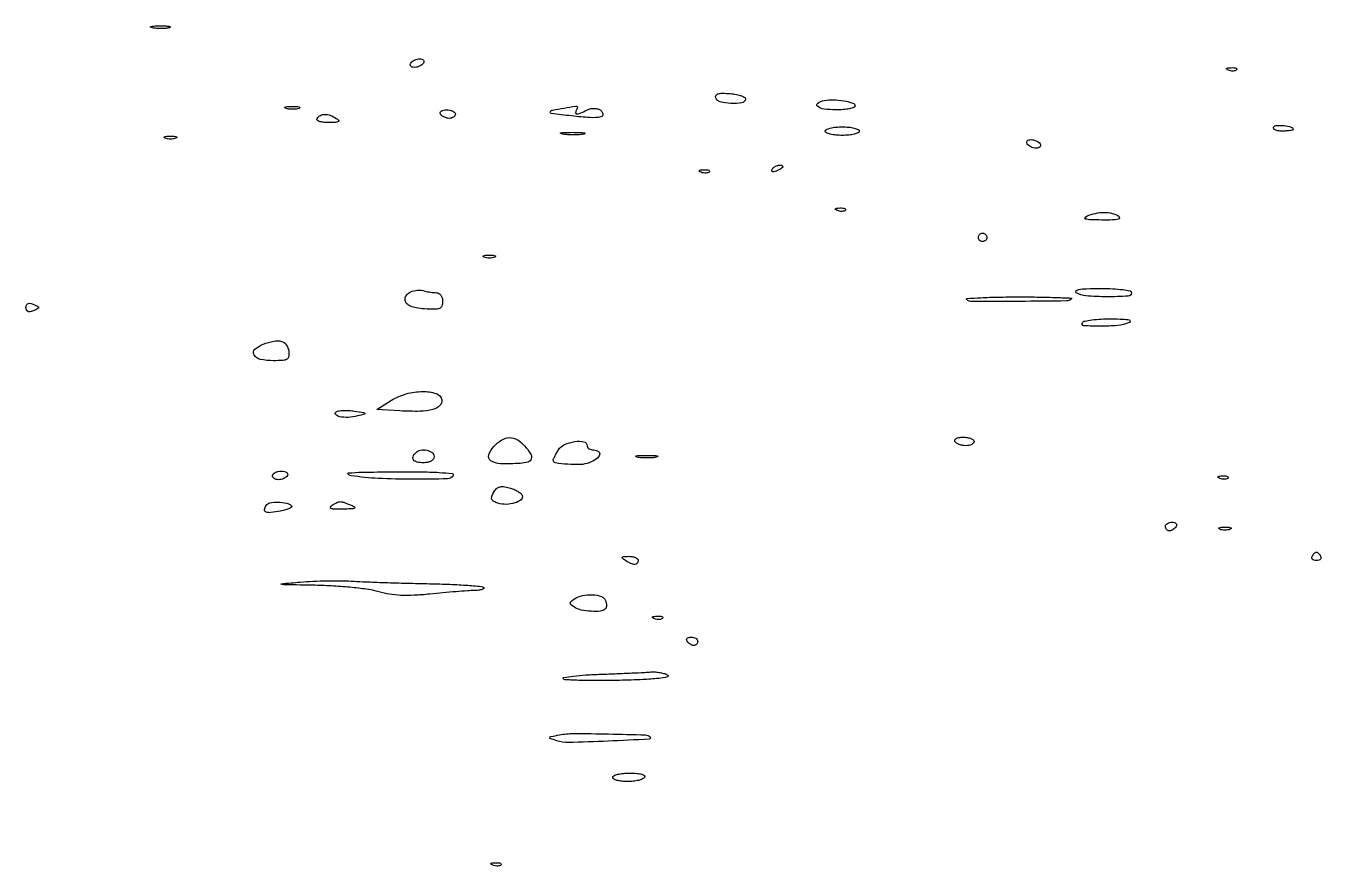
# Model space of a CAD drawing. Extents: x 0 to 1897, y 0 to 3427.
# Drawn here: x 752 to 1056.6, y 962.1 to 1159.7 of the extents above; entities that cross this region are included whole.
import ezdxf

# ---------------------------------------------------------------- set-up
doc = ezdxf.new("R2010")
doc.units = 0
doc.header["$MEASUREMENT"] = 0

msp = doc.modelspace()

# ---------------------------------------------------------------- linework, layer by layer
for points in [[(785.761659, 1159.31292, -0.041951), (784.934218, 1159.169017, -0.020826), (783.869594, 1159.119272, -0.020511), (782.754739, 1159.159391, -0.028254), (781.761659, 1159.292739, -0.082665), (781.319562, 1159.45659, -0.67161), (781.339362, 1159.605813, -0.053901), (782.071102, 1159.715166, -0.008901), (783.5, 1159.747817, -0.009782), (784.938425, 1159.726931, -0.038992), (785.814362, 1159.62839, -0.417468), (785.916221, 1159.476221, -0.285845)], [(845.5, 1151, -0.091204), (845.153536, 1150.617096, -0.053126), (844.622888, 1150.29375, -0.050746), (844.00158, 1150.074178, -0.059645), (843.381966, 1150, -0.069308), (842.853366, 1150.073627, -0.14379), (842.504138, 1150.29375, -0.190139), (842.386134, 1150.620091, -0.131946), (842.5, 1151, -0.091204), (842.846464, 1151.382904, -0.053126), (843.377112, 1151.70625, -0.050746), (843.99842, 1151.925822, -0.059645), (844.618034, 1152, -0.069308), (845.146634, 1151.926373, -0.14379), (845.495862, 1151.70625, -0.190139), (845.613866, 1151.379909, -0.131946)], [(1036.729167, 1149.395833, -0.126455), (1036.402231, 1149.202593, -0.060344), (1035.916927, 1149.123424, -0.05415), (1035.359369, 1149.160852, -0.051402), (1034.8125, 1149.316886, -0.054073), (1034.395823, 1149.538436, -0.470617), (1034.37858, 1149.720685, -0.168741), (1034.670344, 1149.862007, -0.018894), (1035.416667, 1149.921053, -0.028489), (1036.112848, 1149.910055, -0.077125), (1036.592839, 1149.799335, -0.208169), (1036.77538, 1149.614691, -0.296942)], [(921.260531, 1142.5, -0.305224), (920.348872, 1141.662092, -0.048994), (917.807262, 1141.52758, -0.048345), (915.242032, 1141.893395, -0.257084), (914.233998, 1142.816658, -0.210369), (914.285509, 1143.395889, -0.198078), (914.74968, 1143.768426, -0.075949), (915.796179, 1143.909092, -0.01599), (917.644447, 1143.816658, -0.024885), (919.105186, 1143.62315, -0.041956), (920.297087, 1143.299268, -0.053961), (921.095526, 1142.906654, -0.320607)], [(947, 1140.886501, -0.324053), (946.749631, 1140.540758, -0.030707), (945.678125, 1140.26041, -0.030093), (944.224917, 1140.064001, -0.018545), (942.5, 1140, -0.032735), (939.703113, 1140.18331, -0.137013), (938.166957, 1140.838635, -0.514392), (938.208006, 1141.584897, -0.09228), (939.75, 1142.203681, -0.057256), (941.890763, 1142.382179, -0.037147), (944.363473, 1142.120437, -0.032899), (946.488827, 1141.587936, -0.325719)], [(816.269032, 1140.344063, -0.06278), (815.671085, 1140.185595, -0.030339), (814.880008, 1140.127736, -0.029507), (814.036634, 1140.167106, -0.037336), (813.269032, 1140.307009, -0.087174), (812.883358, 1140.48334, -0.597527), (812.900903, 1140.643467, -0.080377), (813.431793, 1140.764444, -0.012823), (814.5, 1140.805051, -0.014395), (815.580113, 1140.787295, -0.052471), (816.257153, 1140.684921, -0.333666), (816.386009, 1140.52287, -0.31318)], [(853, 1139, -0.142666), (852.888931, 1138.61866, -0.09965), (852.576711, 1138.29375, -0.08433), (852.109818, 1138.074854, -0.067639), (851.559017, 1138, -0.061875), (850.961978, 1138.074167, -0.051278), (850.359775, 1138.29375, -0.053305), (849.842344, 1138.617164, -0.08825), (849.5, 1139, -0.202618), (849.441401, 1139.378123, -0.181468), (849.66835, 1139.70625, -0.104212), (850.195401, 1139.928459, -0.047867), (850.940983, 1140, -0.0466), (851.729059, 1139.926392, -0.066561), (852.395164, 1139.70625, -0.086673), (852.844577, 1139.381985, -0.195654)], [(881.5, 1140, 0.119381), (881.283741, 1139.338426, 0.428599), (881.5488, 1139.043153, 0.111883), (882.387943, 1139.207499, 0.018791), (883.869623, 1139.930225, -0.061089), (884.660042, 1140.236227, -0.057592), (885.517093, 1140.350271, -0.060189), (886.338867, 1140.265325, -0.082773), (887.024922, 1139.984598, -0.210729), (887.671799, 1139.042784, -0.407923), (887.20894, 1138.348755, -0.067634), (884.703908, 1138.165756, -0.014021), (880.295317, 1138.564401, -0.00296), (875.545568, 1139.157078, -0.5002), (875.325385, 1139.547843, -0.251908), (875.850976, 1139.958083, -0.001976), (881.309017, 1140.868359, -0.147809), (881.563631, 1140.834504, -0.23642), (881.698838, 1140.66758, -0.140843), (881.680257, 1140.374703, -0.052642)], [(825, 1138, -0.076039), (825.518492, 1137.540159, -0.472557), (825.460349, 1137.236882, -0.11317), (824.821679, 1137.057997, -0.010771), (823.190983, 1137.015313, -0.025089), (821.89316, 1137.074456, -0.063857), (820.97564, 1137.282762, -0.13642), (820.524468, 1137.60619, -0.317918), (820.5, 1138, -0.13871), (821.254741, 1138.69131, -0.117005), (822.312182, 1138.942196, -0.090548), (823.598929, 1138.707245, -0.053182)], [(1050, 1135.383369, -0.349346), (1049.879937, 1135.2325, -0.019434), (1049.248289, 1135.112615, -0.023105), (1048.422036, 1135.027624, -0.014076), (1047.440983, 1135, -0.034022), (1046.498384, 1135.064213, -0.072514), (1045.798181, 1135.266173, -0.140077), (1045.447967, 1135.563512, -0.293546), (1045.441979, 1135.90612, -0.247083), (1046.186995, 1136.345402, -0.040643), (1047.913115, 1136.288511, -0.041024), (1049.564817, 1135.960239, -0.33489)], [(787.25, 1133.337719, -0.057986), (786.679992, 1133.181385, -0.037979), (786, 1133.12966, -0.037979), (785.320008, 1133.181385, -0.057986), (784.75, 1133.337719, -0.174857), (784.540618, 1133.525001, -0.447206), (784.601562, 1133.693942, -0.078554), (785.10856, 1133.810911, -0.017491), (786, 1133.842105, -0.017491), (786.89144, 1133.810911, -0.078554), (787.398438, 1133.693942, -0.447206), (787.459382, 1133.525001, -0.174857)], [(883.26375, 1134.296069, -0.031163), (882.209518, 1134.160023, -0.015827), (880.872547, 1134.114038, -0.015659), (879.485188, 1134.153707, -0.022548), (878.26375, 1134.282419, -0.075924), (877.761725, 1134.438612, -0.720633), (877.780601, 1134.581582, -0.040183), (878.711719, 1134.684722, -0.006817), (880.5, 1134.713986, -0.00738), (882.29708, 1134.692368, -0.030832), (883.374351, 1134.596853, -0.49082), (883.455688, 1134.450815, -0.248898)], [(948, 1135, -0.295869), (947.748945, 1134.612873, -0.04382), (946.825, 1134.29375, -0.037669), (945.532944, 1134.07239, -0.023598), (944, 1134, -0.023598), (942.467056, 1134.07239, -0.037669), (941.175, 1134.29375, -0.04382), (940.251055, 1134.612873, -0.295869), (940, 1135, -0.295869), (940.251055, 1135.387127, -0.04382), (941.175, 1135.70625, -0.037669), (942.467056, 1135.92761, -0.023598), (944, 1136, -0.023598), (945.532944, 1135.92761, -0.037669), (946.825, 1135.70625, -0.04382), (947.748945, 1135.387127, -0.295869)], [(990.5, 1132, -0.131946), (990.613866, 1131.620091, -0.190139), (990.495862, 1131.29375, -0.14379), (990.146634, 1131.073627, -0.069308), (989.618034, 1131, -0.059645), (988.99842, 1131.074178, -0.050746), (988.377112, 1131.29375, -0.053126), (987.846464, 1131.617096, -0.091204), (987.5, 1132, -0.131946), (987.386134, 1132.379909, -0.190139), (987.504138, 1132.70625, -0.14379), (987.853366, 1132.926373, -0.069308), (988.381966, 1133, -0.059645), (989.00158, 1132.925822, -0.050746), (989.622888, 1132.70625, -0.053126), (990.153536, 1132.382904, -0.091204)], [(912.729167, 1125.395833, -0.126455), (912.402231, 1125.202593, -0.060344), (911.916927, 1125.123424, -0.05415), (911.359369, 1125.160852, -0.051402), (910.8125, 1125.316886, -0.054073), (910.395823, 1125.538436, -0.470617), (910.37858, 1125.720685, -0.168741), (910.670344, 1125.862007, -0.018894), (911.416667, 1125.921053, -0.028489), (912.112848, 1125.910055, -0.077125), (912.592839, 1125.799335, -0.208169), (912.77538, 1125.614691, -0.296942)], [(930, 1126.606989, -0.2252), (929.911231, 1126.419896, -0.029412), (929.544118, 1126.154486, -0.029555), (929.042538, 1125.875192, -0.020646), (928.448062, 1125.618443, -0.036408), (927.868281, 1125.443138, -0.155351), (927.512472, 1125.474315, -0.32948), (927.393111, 1125.674071, -0.1144), (927.507079, 1126.011454, -0.115814), (928.098109, 1126.603931, -0.080554), (928.973761, 1126.969265, -0.115534), (929.708846, 1126.972535, -0.349578)], [(944.729167, 1116.395833, -0.126455), (944.402231, 1116.202593, -0.060344), (943.916927, 1116.123424, -0.05415), (943.359369, 1116.160852, -0.051402), (942.8125, 1116.316886, -0.054073), (942.395823, 1116.538436, -0.470617), (942.37858, 1116.720685, -0.168741), (942.670344, 1116.862007, -0.018894), (943.416667, 1116.921053, -0.028489), (944.112848, 1116.910055, -0.077125), (944.592839, 1116.799335, -0.208169), (944.77538, 1116.614691, -0.296942)], [(1009, 1115, -0.306101), (1009.173514, 1114.59298, -0.297036), (1008.861585, 1114.270383, -0.050075), (1007.534856, 1114.104115, -0.00865), (1005, 1114.085598, -0.00697), (1002.405024, 1114.147717, -0.054472), (1001.211254, 1114.324121, -0.490977), (1001.083297, 1114.624717, -0.165121), (1001.5, 1115, -0.047802), (1003.541922, 1115.654819, -0.05375), (1005.591439, 1115.875782, -0.058661), (1007.468635, 1115.654784, -0.085044)], [(978, 1110, -0.099038), (977.923658, 1109.618362, -0.097945), (977.70625, 1109.29375, -0.097945), (977.381638, 1109.076342, -0.099038), (977, 1109, -0.099038), (976.618362, 1109.076342, -0.097945), (976.29375, 1109.29375, -0.097945), (976.076342, 1109.618362, -0.099038), (976, 1110, -0.099038), (976.076342, 1110.381638, -0.097945), (976.29375, 1110.70625, -0.097945), (976.618362, 1110.923658, -0.099038), (977, 1111, -0.099038), (977.381638, 1110.923658, -0.097945), (977.70625, 1110.70625, -0.097945), (977.923658, 1110.381638, -0.099038)], [(862.25, 1105.337719, -0.057986), (861.679992, 1105.181385, -0.037979), (861, 1105.12966, -0.037979), (860.320008, 1105.181385, -0.057986), (859.75, 1105.337719, -0.174857), (859.540618, 1105.525001, -0.447206), (859.601562, 1105.693942, -0.078554), (860.10856, 1105.810911, -0.017491), (861, 1105.842105, -0.017491), (861.89144, 1105.810911, -0.078554), (862.398438, 1105.693942, -0.447206), (862.459382, 1105.525001, -0.174857)], [(848.581787, 1097, -0.143589), (849.122611, 1096.841418, -0.099536), (849.5834, 1096.39561, -0.084012), (849.89388, 1095.728982, -0.067161), (850, 1094.942502, -0.085502), (849.81359, 1093.86038, -0.212697), (849.272007, 1093.290934, -0.102889), (848.166806, 1093.082658, -0.013397), (845.758627, 1093.192502, -0.022275), (843.779011, 1093.425011, -0.061869), (842.437055, 1093.818229, -0.097544), (841.604978, 1094.39127, -0.147535), (841.201541, 1095.165682, -0.2024), (841.44439, 1096.293506, -0.128964), (842.483539, 1097.173739, -0.099066), (844.085091, 1097.580623, -0.082698), (845.831787, 1097.381137, 0.022253), (846.444313, 1097.234979, 0.013005), (847.188962, 1097.111959, 0.01299), (847.942159, 1097.027445, 0.021444)], [(1012, 1097, -0.39878), (1011.212467, 1096.169599, -0.013245), (1006.24432, 1096.037967, -0.018762), (1001.310143, 1096.223181, -0.125324), (999, 1097, -0.477379), (998.955895, 1097.413397, -0.155409), (999.589387, 1097.741557, -0.034623), (1001.459515, 1097.929926, -0.007264), (1004.75, 1097.984687, -0.011982), (1007.622298, 1097.921917, -0.022299), (1009.941328, 1097.711697, -0.019488), (1011.671011, 1097.407723, -0.353136)], [(755, 1093.5, -0.247326), (754.925857, 1093.35928, -0.019892), (754.559375, 1093.128913, -0.023203), (754.074741, 1092.879681, -0.015549), (753.5, 1092.638374, -0.074756), (752.889304, 1092.503621, -0.14841), (752.410795, 1092.614011, -0.165571), (752.107791, 1092.958625, -0.098585), (752, 1093.5, -0.098585), (752.107791, 1094.041375, -0.165571), (752.410795, 1094.385989, -0.14841), (752.889304, 1094.496379, -0.074756), (753.5, 1094.361626, -0.015549), (754.074741, 1094.120319, -0.023203), (754.559375, 1093.871087, -0.019892), (754.925857, 1093.64072, -0.247326)], [(997.882793, 1095.549459, -0.195765), (996.698484, 1095.050475, -0.001374), (985.578013, 1094.946273, -0.001356), (974.450025, 1094.902763, -0.199224), (973.280144, 1095.386523, -0.64497), (973.373002, 1095.633024, -0.003677), (976.616667, 1095.819791, -0.008052), (980.620454, 1095.9562, -0.004488), (985.5, 1096, -0.003295), (990.390469, 1095.967776, -0.005798), (994.431195, 1095.867654, -0.00191), (997.811956, 1095.731715, -0.65238)], [(1011.5, 1089.956596, -0.072855), (1008.780618, 1089.285517, -0.023926), (1004.651873, 1089.084505, -0.019432), (1000.832441, 1089.229918, -0.561809), (1000.467685, 1089.947714, -0.207903), (1000.999311, 1090.31711, -0.016965), (1002.709443, 1090.598999, -0.020543), (1004.849957, 1090.788625, -0.014287), (1007.276702, 1090.834024, -0.007358), (1010.026413, 1090.766415, -0.04141), (1011.483879, 1090.58761, -0.352397), (1011.724689, 1090.294845, -0.307726)], [(813.819551, 1083.239784, -0.063759), (813.837187, 1082.012417, -0.230606), (813.429525, 1081.371148, -0.123918), (812.460202, 1081.066341, -0.014522), (810.17654, 1081, -0.052663), (807.156562, 1081.318964, -0.205457), (805.657195, 1082.379739, -0.362), (805.847793, 1083.686285, -0.094469), (807.806177, 1084.867954, -0.037114), (810.358436, 1085.602793, -0.118186), (812.119845, 1085.551454, -0.180066), (813.236585, 1084.752969, -0.113493)], [(849.807817, 1071.785728, -0.256052), (849.36651, 1070.42648, -0.125206), (847.724195, 1069.515553, -0.060436), (844.661399, 1069.094637, -0.018136), (839.946554, 1069.190924), (834.5, 1069.5), (838, 1071.692955, -0.072767), (841.456179, 1073.2134, -0.065419), (845.333202, 1073.753865, -0.079549), (848.491595, 1073.273591, -0.27507)], [(830, 1068.004989, -0.050283), (827.819683, 1067.674489, -0.059284), (825.738403, 1067.817225, -0.169054), (824.842514, 1068.332373, -0.462025), (824.938726, 1068.962131, -0.101931), (825.574552, 1069.194523, -0.026204), (826.668962, 1069.298648, -0.025569), (827.956698, 1069.287487, -0.023526), (829.273261, 1069.14629, -0.00241), (831.428837, 1068.801291, -0.21321), (831.69419, 1068.626051, -0.503909), (831.621964, 1068.437901, -0.004953)], [(848, 1058.5, -0.140575), (847.822179, 1057.88002, -0.118484), (847.333333, 1057.4, -0.088208), (846.543379, 1057.09863, -0.04716), (845.5, 1057, -0.050018), (843.981608, 1057.152274, -0.178078), (843.163032, 1057.656815, -0.268587), (843.055946, 1058.410269, -0.100787), (843.666667, 1059.333333, -0.147767), (844.806903, 1059.944436, -0.097448), (846.305075, 1059.950869, -0.112056), (847.541529, 1059.408803, -0.237956)], [(869.277759, 1060.988569, -0.035213), (870.670402, 1059.109097, -0.205376), (870.86487, 1057.920563, -0.26784), (870.136705, 1057.164086, -0.055938), (868.25, 1056.841556, -0.022026), (863.590106, 1056.778606, -0.135089), (861.31523, 1057.480037, -0.346366), (860.845212, 1058.824611, -0.105247), (862.033438, 1060.805517, -0.067401), (863.922627, 1062.352616, -0.132342), (865.771679, 1062.901212, -0.141432), (867.561647, 1062.433203, -0.081671)], [(884, 1061, 0.148195), (884.115568, 1060.618646, 0.098894), (884.440625, 1060.29375, 0.082425), (884.926543, 1060.074694, 0.064853), (885.5, 1060, -0.142028), (886.645433, 1059.667934, -0.344788), (886.922639, 1058.890248, -0.163729), (886.145727, 1057.860202, -0.05924), (884.500429, 1057.000163, -0.080541), (882.428579, 1056.574596, -0.029212), (879.418459, 1056.624433, -0.022045), (876.571837, 1056.96492, -0.367203), (876, 1057.638569, -0.11267), (876.055142, 1057.880167, -0.008142), (876.364411, 1058.49651, -0.01108), (876.765374, 1059.224375, -0.008143), (877.240547, 1060.013569, -0.148816), (878.687396, 1061.27511, -0.069288), (881.101554, 1061.977855, -0.085345), (883.241506, 1061.923562, -0.358005)], [(975, 1062, -0.186414), (974.852535, 1061.618213, -0.089706), (974.429836, 1061.29375, -0.069539), (973.801778, 1061.073784, -0.049547), (973.059017, 1061, -0.046881), (972.270704, 1061.074077, -0.046318), (971.50665, 1061.29375, -0.050262), (970.876024, 1061.616444, -0.111412), (970.5, 1062, -0.253782), (970.478234, 1062.384801, -0.1651), (970.794783, 1062.712684, -0.083483), (971.479336, 1062.931329, -0.035659), (972.440983, 1063, -0.037227), (973.420991, 1062.926934, -0.055981), (974.248289, 1062.70625, -0.073461), (974.813779, 1062.383082, -0.230178)], [(900.25, 1058.294267, -0.029693), (899.225293, 1058.159351, -0.017887), (898, 1058.115502, -0.017887), (896.774707, 1058.159351, -0.029693), (895.75, 1058.294267, -0.142433), (895.439977, 1058.453014, -0.611425), (895.482813, 1058.600334, -0.039503), (896.38851, 1058.701569, -0.008087), (898, 1058.727636, -0.008087), (899.61149, 1058.701569, -0.039503), (900.517187, 1058.600334, -0.611425), (900.560023, 1058.453014, -0.142433)], [(813.5, 1054, -0.08825), (813.157656, 1053.617164, -0.053305), (812.640225, 1053.29375, -0.051278), (812.038022, 1053.074167, -0.061875), (811.440983, 1053, -0.067639), (810.890182, 1053.074854, -0.08433), (810.423289, 1053.29375, -0.09965), (810.111069, 1053.61866, -0.142666), (810, 1054, -0.195654), (810.155423, 1054.381985, -0.086673), (810.604836, 1054.70625, -0.066561), (811.270941, 1054.926392, -0.0466), (812.059017, 1055, -0.047867), (812.804599, 1054.928459, -0.104212), (813.33165, 1054.70625, -0.181468), (813.558599, 1054.378123, -0.202618)], [(852.5, 1054, -0.253772), (851.126092, 1053.213042, -0.0053), (842.991323, 1053.111208, -0.012826), (834.848821, 1053.304488, -0.026289), (828.5, 1053.953993, -0.137541), (827.757922, 1054.292425, -0.665073), (827.851687, 1054.591042, -0.01875), (831.079447, 1054.769571, -0.002184), (838.309017, 1054.866387, -0.004524), (844.722774, 1054.866219, -0.012976), (849.174603, 1054.710228, -0.010854), (852.277539, 1054.453084, -0.552807)], [(1034.729167, 1053.395833, -0.126455), (1034.402231, 1053.202593, -0.060344), (1033.916927, 1053.123424, -0.05415), (1033.359369, 1053.160852, -0.051402), (1032.8125, 1053.316886, -0.054073), (1032.395823, 1053.538436, -0.470617), (1032.37858, 1053.720685, -0.168741), (1032.670344, 1053.862007, -0.018894), (1033.416667, 1053.921053, -0.028489), (1034.112848, 1053.910055, -0.077125), (1034.592839, 1053.799335, -0.208169), (1034.77538, 1053.614691, -0.296942)], [(868.739887, 1049.280339, -0.314239), (868.452621, 1048.307713, -0.093733), (867.00894, 1047.54183, -0.071029), (864.960926, 1047.213391, -0.08131), (863.000753, 1047.499761, -0.045061), (862.032964, 1047.905965, -0.176084), (861.60508, 1048.379547, -0.176122), (861.581162, 1049.017278, -0.045084), (861.991042, 1049.983262, -0.068328), (862.614548, 1050.842305, -0.12802), (863.340759, 1051.289405, -0.104168), (864.299868, 1051.375584, -0.035853), (865.675129, 1051.111593, -0.032253), (866.733656, 1050.753973, -0.037093), (867.686904, 1050.276401, -0.040231), (868.416391, 1049.7567, -0.138275)], [(828.5, 1047, -0.045771), (829.289065, 1046.571658, -0.587245), (829.267751, 1046.305786, -0.097712), (828.574577, 1046.140541, -0.006368), (826.5, 1046.085598, -0.010038), (824.593276, 1046.097673, -0.081238), (823.737089, 1046.261027, -0.448394), (823.614504, 1046.570529, -0.133572), (824, 1047, -0.026252), (825.161828, 1047.667136, -0.117727), (825.919387, 1047.848013, -0.089876), (826.77694, 1047.69261, -0.011829)], [(814.49691, 1046.836423, -0.443557), (814.483722, 1046.570597, -0.063445), (813.962894, 1046.244397, -0.039324), (813.060778, 1045.910786, -0.019555), (811.875, 1045.625, -0.018897), (809.606493, 1045.259826, -0.124459), (808.474497, 1045.403018, -0.339782), (808.13234, 1045.970937, -0.11063), (808.473897, 1046.957765, -0.215186), (809.386799, 1047.573395, -0.047423), (811.317804, 1047.717776, -0.048183), (813.306807, 1047.485132, -0.144154)], [(1022.5, 1042, -0.06081), (1022.193797, 1041.617485, -0.051032), (1021.7871, 1041.29375, -0.053229), (1021.346558, 1041.073302, -0.089642), (1020.940983, 1041, -0.105429), (1020.581949, 1041.076556, -0.099231), (1020.276414, 1041.29375, -0.096318), (1020.071618, 1041.618268, -0.092995), (1020, 1042, -0.153634), (1020.120018, 1042.381379, -0.097988), (1020.457961, 1042.70625, -0.080552), (1020.962904, 1042.925455, -0.062283), (1021.559017, 1043, -0.066118), (1022.110654, 1042.926733, -0.138808), (1022.478525, 1042.70625, -0.191142), (1022.607943, 1042.379648, -0.139169)], [(1035.25, 1041.337719, -0.057986), (1034.679992, 1041.181385, -0.037979), (1034, 1041.12966, -0.037979), (1033.320008, 1041.181385, -0.057986), (1032.75, 1041.337719, -0.174857), (1032.540618, 1041.525001, -0.447206), (1032.601562, 1041.693942, -0.078554), (1033.10856, 1041.810911, -0.017491), (1034, 1041.842105, -0.017491), (1034.89144, 1041.810911, -0.078554), (1035.398438, 1041.693942, -0.447206), (1035.459382, 1041.525001, -0.174857)], [(1056.5, 1035, -0.146489), (1056.602013, 1034.620597, -0.191582), (1056.461189, 1034.29375, -0.134005), (1056.074636, 1034.072951, -0.063222), (1055.5, 1034, -0.063222), (1054.925364, 1034.072951, -0.134005), (1054.538811, 1034.29375, -0.191582), (1054.397987, 1034.620597, -0.146489), (1054.5, 1035, -0.025622), (1054.764631, 1035.382847, -0.032351), (1055.048689, 1035.70625, -0.033983), (1055.313296, 1035.937141, -0.163822), (1055.5, 1036, -0.163822), (1055.686704, 1035.937141, -0.033983), (1055.951311, 1035.70625, -0.032351), (1056.235369, 1035.382847, -0.025622)], [(896, 1034, -0.163584), (895.775753, 1033.332924, -0.234725), (895.227035, 1033.060308, -0.112355), (894.301377, 1033.270972, -0.031558), (893, 1034, -0.023197), (892.271114, 1034.520491, -0.409657), (892.237851, 1034.781653, -0.220444), (892.555791, 1034.949578, -0.011293), (893.75, 1034.984687, -0.042523), (894.611405, 1034.917196, -0.062416), (895.339062, 1034.701752, -0.082215), (895.832025, 1034.381177, -0.210568)], [(846.2615, 1028.565944, -0.004698), (851.199933, 1028.420599, -0.00724), (855.466765, 1028.192964, -0.002962), (859.093278, 1027.92519, -0.178297), (859.678167, 1027.655166, -0.424051), (859.673937, 1027.402427, -0.111689), (859.284107, 1027.174295, -0.049854), (858.491931, 1027.007607, -0.021647), (857.416667, 1026.938177, 0.012069), (855.822105, 1026.865847, 0.002822), (853.153646, 1026.665045, 0.002907), (850.085286, 1026.398764, 0.00285), (847, 1026.095181, -0.013623), (843.284186, 1025.810226, -0.023799), (840.196939, 1025.804966, -0.027863), (837.503976, 1026.079502, -0.03264), (835, 1026.64618, 0.03655), (832.584318, 1027.173073, 0.010181), (828.7375, 1027.642078, 0.010217), (824.350006, 1027.996156, 0.010562), (820, 1028.165762, -0.000464), (812.995773, 1028.297285, -0.048624), (812.042183, 1028.409247, -0.859265), (812.050914, 1028.54776, -0.001604), (816.5, 1028.926587, -0.008917), (819.545763, 1029.121478, -0.006639), (822.9125, 1029.231913, -0.006714), (826.091009, 1029.251257, -0.015101), (828.5, 1029.160778, 0.00692), (831.230058, 1029.013485, 0.001646), (835.779941, 1028.846117, 0.001692), (841.009051, 1028.688707, 0.001671)], [(888.32411, 1024.597766, -0.04759), (888.485639, 1024.017053, -0.05155), (888.528541, 1023.431844, -0.057779), (888.454829, 1022.927966, -0.131935), (888.264432, 1022.597766, -0.177091), (887.143013, 1022.076861, -0.035444), (884.901611, 1022.046726, -0.037791), (882.579643, 1022.357289, -0.093369), (881, 1023.015313, -0.02521), (880.185322, 1023.610943, -0.226004), (880, 1024, -0.226004), (880.185322, 1024.389057, -0.02521), (881, 1024.984687, -0.095528), (882.90192, 1025.767424, -0.063266), (885.263859, 1025.941538, -0.068494), (887.339981, 1025.543221, -0.223111)], [(901.729167, 1020.395833, -0.126455), (901.402231, 1020.202593, -0.060344), (900.916927, 1020.123424, -0.05415), (900.359369, 1020.160852, -0.051402), (899.8125, 1020.316886, -0.054073), (899.395823, 1020.538436, -0.470617), (899.37858, 1020.720685, -0.168741), (899.670344, 1020.862007, -0.018894), (900.416667, 1020.921053, -0.028489), (901.112848, 1020.910055, -0.077125), (901.592839, 1020.799335, -0.208169), (901.77538, 1020.614691, -0.296942)], [(910, 1015, -0.092995), (909.928382, 1014.618268, -0.096318), (909.723586, 1014.29375, -0.099231), (909.418051, 1014.076556, -0.105429), (909.059017, 1014, -0.089642), (908.653442, 1014.073302, -0.053229), (908.2129, 1014.29375, -0.051032), (907.806203, 1014.617485, -0.06081), (907.5, 1015, -0.139169), (907.392057, 1015.379648, -0.191142), (907.521475, 1015.70625, -0.138808), (907.889346, 1015.926733, -0.066118), (908.440983, 1016, -0.062283), (909.037096, 1015.925455, -0.080552), (909.542039, 1015.70625, -0.097988), (909.879982, 1015.381379, -0.153634)], [(902.961553, 1007.044923, -0.670374), (902.887255, 1006.623031, -0.026749), (900.771922, 1006.277616, -0.016058), (897.119006, 1005.998494, -0.004984), (891.613573, 1005.810236, -0.005274), (886.671775, 1005.742699, -0.008359), (882.43831, 1005.800283, -0.003186), (878.842349, 1005.932286, -0.249143), (878.366486, 1006.212004, -0.537722), (878.50388, 1006.507137, -0.007772), (880.785089, 1006.811928, -0.013076), (883.683753, 1007.076808, -0.007351), (887.214466, 1007.254462, 0.001011), (890.952853, 1007.395072, 0.001176), (894.506749, 1007.544312, 0.001043), (897.513551, 1007.683947, 0.007062), (899, 1007.777145, -0.035736), (900.06439, 1007.782786, -0.029165), (901.194956, 1007.64135, -0.030085), (902.223993, 1007.386339, -0.06532)], [(898.802712, 992.530622, -0.64974), (898.585871, 991.96652, -0.002201), (888.900136, 991.510731, -0.00404), (879.551807, 991.187708, -0.088306), (876.854077, 991.594588, -0.00624), (875.31351, 992.136647, -0.439431), (875.220183, 992.362449, -0.236005), (875.480346, 992.569046, -0.003316), (877.5, 992.980503, -0.049173), (880.834061, 993.301823, -0.004732), (888.987587, 993.206815, -0.001782), (897.734431, 992.990898, -0.191582)], [(897.5, 983, -0.159713), (897.04134, 982.613307, -0.035556), (896.052725, 982.29375, -0.033489), (894.803639, 982.073414, -0.026918), (893.440983, 982, -0.027497), (892.122516, 982.072564, -0.043243), (891.010789, 982.29375, -0.053437), (890.229636, 982.614478, -0.275259), (890, 983, -0.297764), (890.253084, 983.387294, -0.042932), (891.192336, 983.70625, -0.03716), (892.503431, 983.927625, -0.02325), (894.059017, 984, -0.019531), (895.688628, 983.936318, -0.051222), (896.83874, 983.726474, -0.106919), (897.437431, 983.402624, -0.369423)], [(863.729167, 962.395833, -0.126455), (863.402231, 962.202593, -0.060344), (862.916927, 962.123424, -0.05415), (862.359369, 962.160852, -0.051402), (861.8125, 962.316886, -0.054073), (861.395823, 962.538436, -0.470617), (861.37858, 962.720685, -0.168741), (861.670344, 962.862007, -0.018894), (862.416667, 962.921053, -0.028489), (863.112848, 962.910055, -0.077125), (863.592839, 962.799335, -0.208169), (863.77538, 962.614691, -0.296942)]]:
    msp.add_lwpolyline(points, format="xyb", close=True)

doc.saveas('drawing.dxf')
